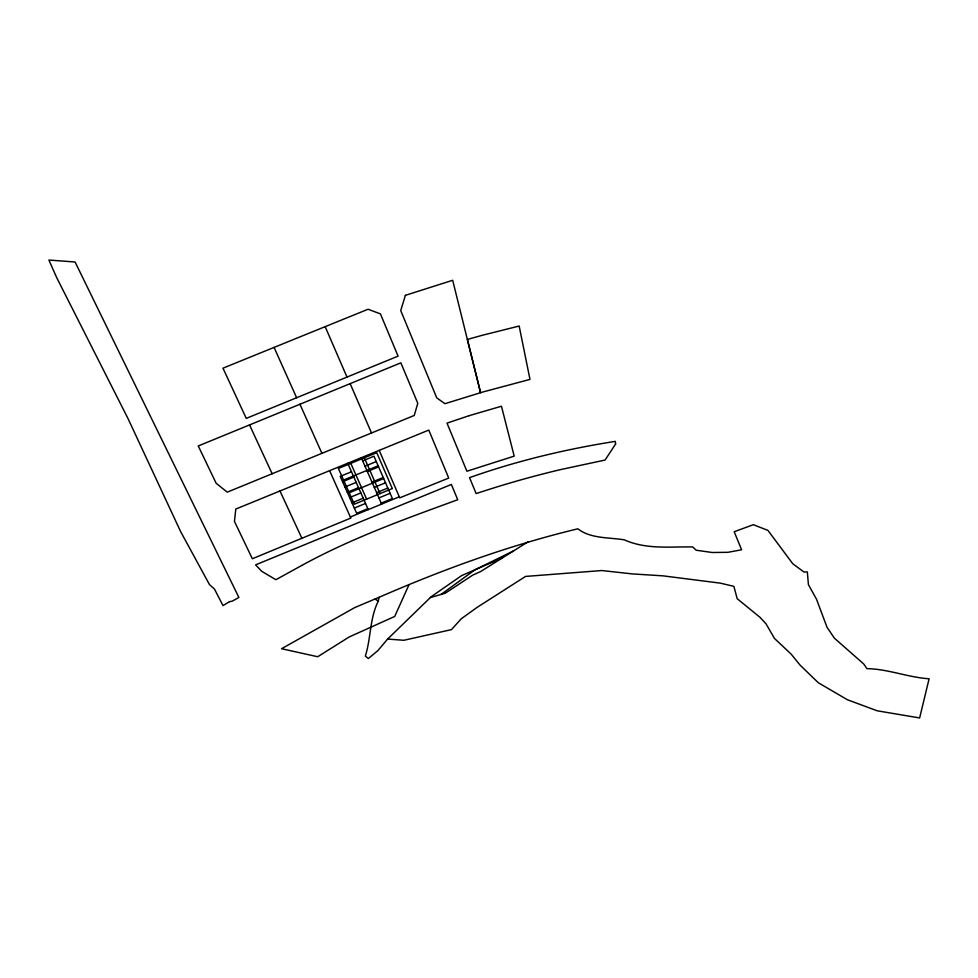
<?xml version="1.0" encoding="UTF-8"?>
<svg xmlns="http://www.w3.org/2000/svg" width="978" height="978" viewBox="0 0 978 978"><rect width="100%" height="100%" fill="white"/><g stroke="black" fill="none" stroke-linecap="round" stroke-linejoin="round"><path stroke-width="1.47" d="M378.266 601.189L379.085 597.301C443.401 569.269 509.587 545.198 577.876 528.805C590.578 538.792 608.891 537.289 624.27 539.832C646.103 549.599 669.527 546.629 692.693 546.922L696.189 550.223L712.192 552.497L727.901 552.313L741.605 549.783L734.197 531.751L753.341 524.697L767.913 530.382L792.767 563.731L803.879 571.971L807.339 571.934L808.415 584.624L816.52 599.245L827.033 627.277L834.405 638.194L863.708 663.952L866.936 668.646C888.366 669.025 908 677.399 929.1 678.769L919.638 717.95L877.156 710.786L847.413 699.747L818.293 682.73L800.09 665.126L791.116 654.099L774.49 638.438L765.97 623.732L760.028 617.338L737.192 598.683L733.879 586.36L720.248 583.132L662.888 575.834L632.375 573.915L601.825 570.541L525.528 576.433L477.093 607.375L461.225 618.805L451.457 629.624L403.853 640.284L387.618 639.05L377.899 650.615L368.315 658.561L365.344 656.03C371.053 638.047 369.66 618.304 378.266 601.189L375.039 599.013L354.831 607.546L281.566 648.72L317.691 656.739L349.183 636.959L394.709 616.458L408.938 584.856M387.618 639.05L431.335 596.617L461.579 575.626L502.496 557.839L527.863 541.934M441.005 594.465L474.978 569.795L513.694 550.822M502.496 557.839L480.846 571.433L472.582 575.211L445.247 593.218L430.454 597.558M375.039 599.013L379.085 597.301M347.3 492.301L358.535 487.667M372.007 482.117L383.217 477.484M349.219 492.753L383.682 478.548M349.647 497.57L360.87 492.949M374.317 487.399L385.515 482.777M351.994 502.826L363.193 498.205M376.628 492.655L387.814 488.046M354.329 508.059L365.515 503.45M378.926 497.912L390.1 493.303M367.826 508.67L356.664 513.291L340.21 476.408L351.493 471.763M381.224 503.144L392.374 498.535L373.963 456.213L362.679 460.858M350.368 517.02L399.305 496.787M329.598 470.687L350.833 518.059L252.348 558.744L234.463 521.445L235.796 509.061L428.792 430.075L448.719 478.071L399.757 497.839L379.207 450.393M249.537 424.929L400.858 362.838L417.777 403.291L414.256 415.454L227.238 492.166L216.126 483.23L198.253 445.968L249.537 424.929L272.153 473.755M365.014 466.188L376.286 461.555M343.559 480.064L378.144 465.809M342.581 481.726L353.84 477.081M367.349 471.518L378.596 466.873M344.941 487.02L356.188 482.386M325.161 326.652L222.984 368.168L246.26 418.388L398.07 356.139L380.43 313.901L368.07 309.244L325.161 326.652L346.994 377.08M279.989 490.993L301.872 538.267M299.94 404.244L321.921 453.327M274.084 347.422L296.627 397.74M350.796 463.352L366.616 499.147M347.728 463.266L368.254 509.624M364.342 457.765L380.039 493.609M361.298 457.716L381.64 504.086M350.148 383.633L371.518 432.985M405.393 295.332L400.736 310.564L436.738 397.838L444.929 403.694L482.949 391.97L529.978 379.403L519.171 326.041L481.738 335.43L467.374 339.464L480.565 392.679L452.68 280.283L405.393 295.332M615.602 444.012L605.076 460.051L560.516 469.611A791.019 622.583 -23 0 0 490.773 488.866L476.127 493.56L469.55 477.643C516.812 460.834 565.785 449.195 615.296 441.371L615.602 444.012M229.537 601.629L222.996 605.602L214.488 589.098L209.414 584.489L180.612 531.555L128.179 418.914L56.724 277.691L48.9 260.05L75.086 261.994L238.889 597.472L232.128 601.213L229.537 601.629M301.737 565.467L275.869 579.709L261.762 571.335L255.588 564.868L451.384 484.452L457.728 499.734C404.745 519.073 351.31 538.255 301.737 565.467M392.3 488.548L354.329 504.22L338.388 468.462L376.738 452.667L392.3 488.548M469.232 415.65L447.007 423.132L466.897 471.237L514.196 456.127L501.457 406.237L469.232 415.65"/></g></svg>
